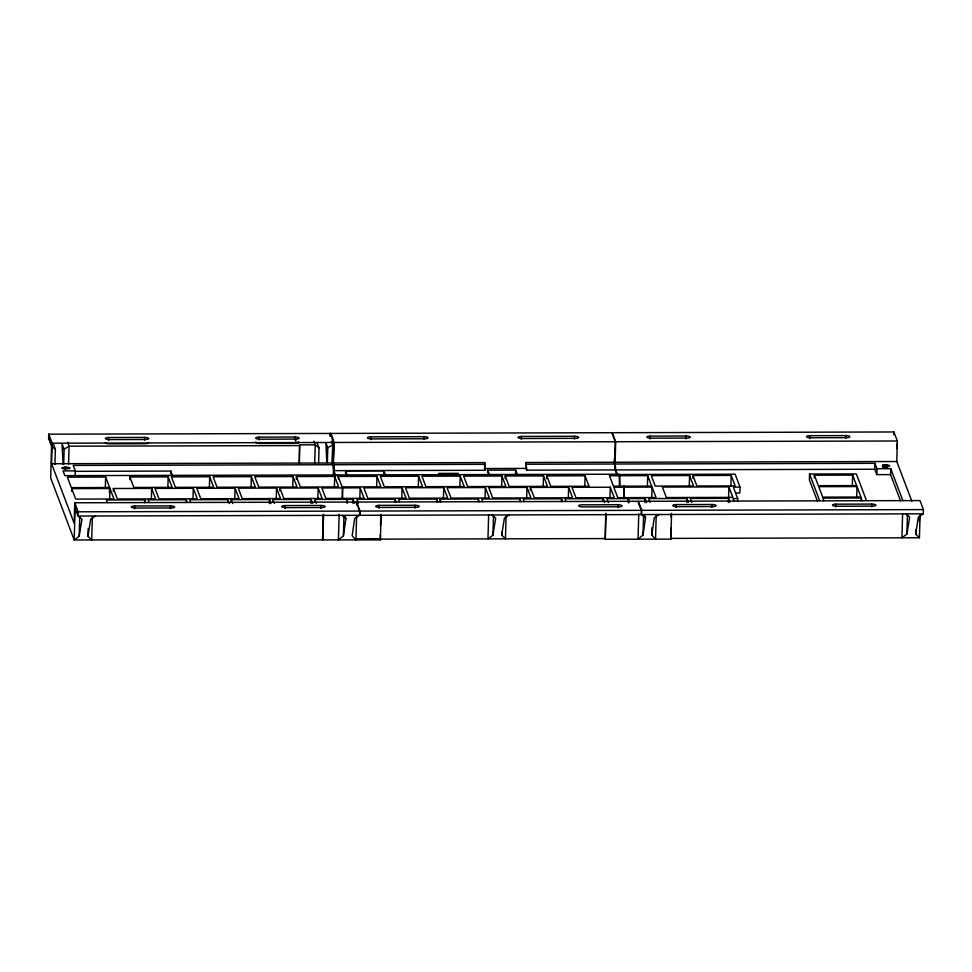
<?xml version="1.0" encoding="UTF-8"?>
<svg xmlns="http://www.w3.org/2000/svg" width="972" height="972" viewBox="0 0 972 972"><rect width="100%" height="100%" fill="white"/><g stroke="black" fill="none" stroke-linecap="round" stroke-linejoin="round"><path stroke-width="1.46" d="M381.097 514.528L380.392 539.873L74.212 539.946L50.678 477.969L51.565 446.233L48.6 438.408L48.722 434.18L330.152 433.439L333.578 442.467L333.36 475.648M356.603 516.083L355.922 539.934L352.156 535.779L354.659 518.598L359.519 515.306L359.64 511.078L356.214 502.05L74.759 502.779L74.188 523.301L51.577 463.729L52.148 443.208L48.722 434.18M54.942 464.324L55.368 449.246L53.253 443.669M63.69 464.312L64.116 449.222L62.001 443.645L63.095 464.422M65.379 469.683L65.452 466.876C80.397 469.415 52.294 469.476 65.452 466.876M68.562 464.324L69.061 446.184L67.578 442.272M71.636 491.334L71.721 488.612L109.982 488.515L113.967 498.988L75.695 499.086L71.721 488.612M75.136 475.308L75.257 470.861L73.192 465.418L333.675 464.738M74.759 502.779L78.185 511.807L78.076 516.035L81.927 519.218L79.182 536.265L74.212 539.946L75.099 508.21L78.076 516.035L359.519 515.306M79.182 536.265L79.728 516.654M92.34 517.238L91.708 539.91L87.93 536.24L88.136 528.695M105.328 487.956L105.632 477.045L67.36 477.155L71.345 487.628L109.605 487.519L109.459 492.974M108.682 440.328L108.767 437.509L144.621 437.424A3.779 1.033 1.6 0 1 148.777 438.445A3.779 1.033 1.6 0 1 145.399 439.49L109.544 439.587A3.779 1.033 1.6 0 1 105.401 438.554A3.779 1.033 1.6 0 1 108.767 437.509M109.678 499.426L109.982 488.515M113.311 491.237L113.396 488.503L151.668 488.406L155.642 498.879L117.369 498.976L113.396 488.503M129.823 479.718L129.896 476.985L168.168 476.888L172.141 487.361L133.869 487.458L129.896 476.985M134.573 508.793L134.646 505.975L170.501 505.89A3.779 1.033 1.6 0 1 174.656 506.91A3.779 1.033 1.6 0 1 171.291 507.955L135.436 508.052A3.779 1.033 1.6 0 1 131.281 507.02A3.779 1.033 1.6 0 1 134.646 505.975M144.536 440.243L144.621 437.424M144.561 502.597L144.646 499.875L106.373 499.973L107.37 502.585M151.365 499.316L151.668 488.406M167.864 487.798L168.168 476.888M170.744 473.619L170.817 471.08L74.528 471.335M170.428 508.708L170.501 505.89M186.211 502.488L186.284 499.766L148.011 499.863L149.008 502.475M192.978 499.207L193.294 488.296L155.022 488.394L158.995 498.867L197.267 498.77L193.294 488.296M209.393 487.689L209.697 476.778L171.424 476.875L175.41 487.349L213.67 487.251L209.697 476.778M227.837 502.378L227.91 499.657L189.637 499.754L190.634 502.366M231.178 502.366L231.263 499.644L269.523 499.547L271.018 503.472M234.75 499.098L235.054 488.187L196.781 488.284L200.767 498.758L239.027 498.66L235.054 488.187M251.055 487.58L251.359 476.669L213.087 476.766L217.06 487.239L255.332 487.142L251.359 476.669M259.026 439.939L259.111 437.121L294.953 437.023A3.779 1.033 1.6 0 1 299.109 438.056A3.779 1.033 1.6 0 1 295.743 439.101L259.889 439.186A3.779 1.033 1.6 0 1 255.733 438.165A3.779 1.033 1.6 0 1 259.111 437.121M269.414 503.63L269.523 499.547M272.792 502.257L272.865 499.535L311.137 499.438L312.632 503.362M276.242 498.988L276.546 488.078L238.274 488.175L242.247 498.648L280.519 498.551L276.546 488.078M279.802 490.799L279.887 488.066L318.148 487.968L322.133 498.442L283.86 498.539L279.887 488.066M285.027 508.392L285.1 505.574L320.954 505.476A3.779 1.033 1.6 0 1 325.11 506.497A3.779 1.033 1.6 0 1 321.744 507.542L285.89 507.639A3.779 1.033 1.6 0 1 281.734 506.619A3.779 1.033 1.6 0 1 285.1 505.574M292.742 487.47L293.046 476.559L254.773 476.669L258.759 487.13L297.031 487.033L293.046 476.559M294.88 439.842L294.953 437.023M255.928 441.871A3.779 1.033 1.6 0 0 259.779 443.426L295.622 443.329L295.743 439.101M296.326 479.281L296.399 476.559L334.672 476.45L338.645 486.923L300.384 487.021L296.399 476.559M299.133 463L299.595 446.379M299.4 463.717L299.643 444.86L315.232 444.824L319.035 447.837L318.622 462.587M311.028 503.52L311.137 499.438M314.734 462.951L315.232 444.824L313.883 441.276M314.709 502.147L314.794 499.426L346.785 499.341L346.7 502.305M317.844 498.879L318.148 487.968M320.882 508.295L320.954 505.476M322.558 539.302L323.239 515.124M322.838 540.031L323.555 514.334M327.37 462.563L327.783 447.813L325.899 442.868L326.811 462.417M330.079 436.27L330.152 433.439M330.529 436.258L330.602 433.439L611.838 432.71L615.264 441.738L614.571 462.964M332.217 463.097L332.728 444.775L331.379 441.227M332.448 463.693L332.716 445.2M330.602 433.439C338.803 446.464 328.864 462.55 335.899 475.758M334.125 464.738L333.955 470.655L485.174 470.266L485.332 464.337L484.676 462.599L333.457 462.988L334.125 464.738L485.332 464.337M334.368 487.361L334.672 476.45M338.499 479.172L338.001 474.944L619.225 474.202L619.492 486.62M339.143 514.297L338.426 539.982L343.408 535.803L345.911 518.623L344.963 516.144M342.205 499.183L342.545 486.911L380.939 486.814L376.966 476.341L338.572 476.438M342.618 498.818L342.545 486.911M343.408 535.803L343.942 516.618M345.534 473.437L345.607 470.898L383.879 470.788L385.763 475.77M347.15 503.435L346.895 498.381L364.099 498.332L360.126 487.859L342.922 487.908M352.945 503.411L353.067 499.329L347.259 499.341M359.822 498.77L360.126 487.859M356.651 502.05L360.077 511.078L359.956 515.306L641.192 514.577L641.313 510.336L637.875 501.309L356.651 502.05L356.578 504.869M370.733 439.66L370.806 436.829L423.877 436.671A3.779 1.033 1.6 0 1 428.032 437.704A3.779 1.033 1.6 0 1 424.667 438.749L371.596 438.907A3.779 1.033 1.6 0 1 367.44 437.886A3.779 1.033 1.6 0 1 370.806 436.829M376.662 487.251L376.966 476.341M379.056 508.174L379.141 505.355L414.995 505.27A3.779 1.033 1.6 0 1 419.139 506.291A3.779 1.033 1.6 0 1 415.773 507.335L379.918 507.433A3.779 1.033 1.6 0 1 375.763 506.4A3.779 1.033 1.6 0 1 379.141 505.355M380.392 539.873L380.283 534.794M380.538 525.852L380.83 515.415M383.733 475.867L383.879 470.788M394.997 501.965L395.069 499.231L356.797 499.329L358.291 503.253M401.776 498.66L402.08 487.75L363.82 487.847L367.793 498.32L406.065 498.223L402.08 487.75M414.91 508.089L414.995 505.27M418.3 487.142L418.604 476.231L380.344 476.329L384.317 486.802L422.589 486.705L418.604 476.231M423.804 439.49L423.877 436.671M436.635 501.856L436.707 499.122L398.435 499.219L399.431 501.844M439.964 501.844L440.037 499.11L478.309 499.013L479.305 501.637M443.414 498.551L443.718 487.64L405.446 487.75L409.419 498.211L447.691 498.114L443.718 487.64M459.902 487.033L460.206 476.122L421.933 476.219L425.906 486.693L464.179 486.595L460.206 476.122M478.236 501.746L478.309 499.013M484.542 467.046L484.676 462.599M485.04 498.442L485.344 487.531L447.071 487.64L451.057 498.101L489.317 498.004L485.344 487.531M487.58 472.708L487.652 470.169L515.646 470.096L517.59 475.247M488.649 514.698L487.968 538.877L492.938 535.183L495.684 518.137L491.832 514.966M492.938 535.183L493.484 515.573M501.613 486.923L501.917 476.013L463.644 476.11L467.617 486.583L505.89 486.486L501.917 476.013M506.096 516.156L505.464 538.828L501.686 535.159L501.771 532.146M505.161 478.734L505.233 476.001L543.506 475.903L547.479 486.377L509.207 486.474L505.233 476.001M515.5 475.174L515.646 470.096M521.344 439.259L521.429 436.44L574.501 436.282A3.779 1.033 1.6 0 1 578.656 437.303A3.779 1.033 1.6 0 1 575.29 438.348L522.219 438.518A3.779 1.033 1.6 0 1 518.064 437.485A3.779 1.033 1.6 0 1 521.429 436.44M519.838 501.637L519.911 498.903L481.65 499.013L482.634 501.625M900.558 500.896L890.571 474.603L876.793 474.64L874.751 469.245L526.569 470.156L526.071 462.49L614.693 462.259L615.191 469.926L617.123 475.029M526.569 470.156L526.071 462.49M526.69 498.332L526.994 487.422L488.722 487.531L492.695 497.992L530.967 497.895L526.994 487.422M530.275 490.143L530.348 487.422L568.62 487.324L572.593 497.786L534.321 497.895L530.348 487.422M543.202 486.814L543.506 475.903M546.738 478.625L546.811 475.891L585.083 475.794L589.056 486.267L550.784 486.365L546.811 475.891M561.439 501.528L561.512 498.794L523.24 498.903L524.236 501.516M568.316 498.223L568.62 487.324M574.428 439.101L574.501 436.282M584.78 486.705L585.083 475.794M603.126 501.418L603.199 498.685L564.939 498.794L565.923 501.406M605.726 513.337L605.252 539.29L670.85 539.12L671.567 513.423M605.252 539.29L605.957 513.945M609.979 498.114L610.282 487.215L572.01 487.312L575.983 497.786L614.255 497.676L610.282 487.215M614.304 463.851L614.474 457.885M617.621 475.174L615.628 469.926L615.13 462.259L615.701 441.738L612.275 432.71L893.924 431.969L897.35 440.996L896.779 461.518L911.858 501.236M617.852 507.554L617.937 504.735L582.082 504.833A3.779 1.033 1.6 0 0 578.705 505.877A3.779 1.033 1.6 0 0 582.86 506.898L618.714 506.813A3.779 1.033 1.6 0 0 622.092 505.768A3.779 1.033 1.6 0 0 617.937 504.735M619.929 486.62L619.784 474.506L735.124 474.202L740.02 487.081L739.85 493.011L735.853 493.011M623.659 490.277L623.769 486.182L613.466 486.207L609.493 475.733L619.796 475.709M623.842 498.077L624.218 486.182L651.677 486.109L647.692 475.636L620.245 475.709M624.291 498.077L624.218 486.182M628.386 502.718L628.119 497.64L617.755 497.664L613.782 487.203L624.146 487.166L623.769 486.182M628.823 502.718L628.568 497.64L656.027 497.567L652.054 487.094L624.595 487.166M638.762 513.86L638.045 539.205L643.027 535.013L645.529 517.845L644.594 515.367M645.529 517.845L641.629 514.565L641.751 510.336L638.325 501.309L919.974 500.58L923.4 509.607L923.279 513.836L918.394 517.031L915.648 534.078L919.427 537.747L920.059 515.075M643.027 535.013L643.561 515.84M645.007 502.67L645.116 498.587L628.933 498.624M647.388 486.547L647.692 475.636M650.207 438.931L650.292 436.112L686.135 436.015A3.779 1.033 1.6 0 1 690.29 437.036A3.779 1.033 1.6 0 1 686.925 438.08L651.07 438.178A3.779 1.033 1.6 0 1 646.915 437.157A3.779 1.033 1.6 0 1 650.292 436.112M651.738 498.004L652.054 487.094M656.209 515.306L655.541 539.156L651.775 534.989L651.981 527.614M670.85 539.12L670.874 527.82M671.166 517.238L671.251 514.212M676.062 507.408L676.135 504.59L711.99 504.492A3.779 1.033 1.6 0 1 716.145 505.513A3.779 1.033 1.6 0 1 712.78 506.558L676.925 506.655A3.779 1.033 1.6 0 1 672.77 505.634A3.779 1.033 1.6 0 1 676.135 504.59M686.062 438.834L686.135 436.015M686.767 502.56L686.888 498.478L648.616 498.575L650.11 502.5M689.269 486.437L689.573 475.527L651.301 475.624L655.274 486.097L693.546 486L689.573 475.527M692.866 478.248L692.939 475.515L731.211 475.417L735.184 485.891L696.912 485.988L692.939 475.515M711.917 507.311L711.99 504.492M728.393 502.451L728.514 498.369L690.242 498.466L691.724 502.39M728.587 497.798L728.891 486.887L662.394 487.069L666.367 497.543L732.876 497.372L728.891 486.887M730.908 486.328L731.211 475.417M737.627 501.528L737.699 498.563L733.35 487.094L740.02 487.081M809.785 438.506L809.858 435.675L845.713 435.59A3.779 1.033 1.6 0 1 849.868 436.61A3.779 1.033 1.6 0 1 846.503 437.655L810.648 437.752A3.779 1.033 1.6 0 1 806.493 436.72A3.779 1.033 1.6 0 1 809.858 435.675M866.404 500.398L856.332 473.899L809.554 474.02L809.384 479.937L817.331 500.872M814.305 477.932L814.378 475.211L852.651 475.114L856.624 485.587L818.351 485.684L814.378 475.211M835.786 506.983L835.859 504.164L871.714 504.079A3.779 1.033 1.6 0 1 875.869 505.1A3.779 1.033 1.6 0 1 872.504 506.145L836.649 506.242A3.779 1.033 1.6 0 1 832.494 505.209A3.779 1.033 1.6 0 1 835.859 504.164M845.64 438.408L845.713 435.59M852.347 486.012L852.651 475.114M856.697 497.47L857 486.571L818.728 486.668L822.701 497.142L860.973 497.032L857 486.571M861.034 500.738L861.119 498.016L822.847 498.114L823.843 500.726M871.641 506.898L871.714 504.079M874.751 469.245L874.922 463.328L615.798 464.009M876.793 474.64L876.963 468.711L874.922 463.328M883.135 467.726L883.208 464.908C900.23 465.102 877.838 469.136 883.208 464.908M883.742 467.617L883.827 464.81M884.435 467.556L884.52 464.75M885.2 467.532L885.285 464.725M885.978 467.556L886.063 464.75M886.719 467.617L886.804 464.81M887.412 467.714L887.485 464.908M890.571 474.603L890.741 468.674L876.963 468.711M893.851 434.8L893.924 431.969M896.658 448.566L896.779 444.034M902.611 513.617L901.931 537.795L906.9 534.102L909.646 517.055L905.783 513.884M906.9 534.102L907.447 514.504M915.648 534.078L915.77 529.558M919.403 521.101L919.524 516.703M651.775 534.989L654.278 517.821L659.125 514.528M87.93 536.24L90.675 519.194L95.572 515.998M501.686 535.159L504.432 518.112L509.328 514.917M64.116 449.222L69.061 446.184L299.911 445.589M327.783 447.813L332.728 444.775M52.148 443.208L333.578 442.467M334.028 442.467L615.264 441.738M615.701 441.738L897.35 440.996M51.577 463.729L333.007 462.988M615.13 462.259L896.779 461.518M526.739 464.239L615.349 464.009M525.901 468.419L484.506 468.528L485.174 470.266M75.257 470.861L63.046 470.898L64.857 475.648L337.539 474.944L342.46 487.908L321.853 487.956L325.827 498.429L346.421 498.381L346.785 499.341M438.603 473.4L458.371 473.352M628.495 498.624L606.856 498.685L608.338 502.609M737.699 498.563L732.973 498.587L733.921 501.09M78.185 511.807L359.64 511.078M360.077 511.078L641.313 510.336M641.751 510.336L923.4 509.607M641.629 514.565L923.279 513.836M356.104 539.217L605.507 538.561M670.583 538.391L919.427 537.747M355.703 539.338L380.161 539.278M51.565 446.233L55.368 449.246M342.01 515.354L345.911 518.623M48.6 438.408L50.459 440.51M890.741 468.674L902.818 500.507M861.119 498.016L862.115 500.629M809.554 474.02L819.615 500.519M728.514 498.369L729.996 502.293M686.888 498.478L688.383 502.403M645.116 498.587L646.611 502.512M603.199 498.685L604.693 502.621M561.512 498.794L562.509 501.418M519.911 498.903L520.907 501.528M487.652 470.169L489.596 475.32M440.037 499.11L441.033 501.734M436.707 499.122L437.704 501.746M395.069 499.231L396.066 501.856M345.607 470.898L347.223 475.15M353.067 499.329L354.549 503.253M317.151 442.892L319.035 447.837M314.794 499.426L316.277 503.35M272.865 499.535L274.359 503.46M231.263 499.644L232.745 503.569M227.91 499.657L229.404 503.581M186.284 499.766L187.28 502.378M170.817 471.08L172.749 476.183M144.646 499.875L145.642 502.488M105.632 477.045L109.605 487.519M298.295 441.762A3.779 1.033 1.6 0 1 295.622 443.329M105.28 442.782A3.779 1.033 1.6 0 0 109.435 443.815L145.29 443.718A3.779 1.033 1.6 0 0 148.655 442.673"/></g></svg>
